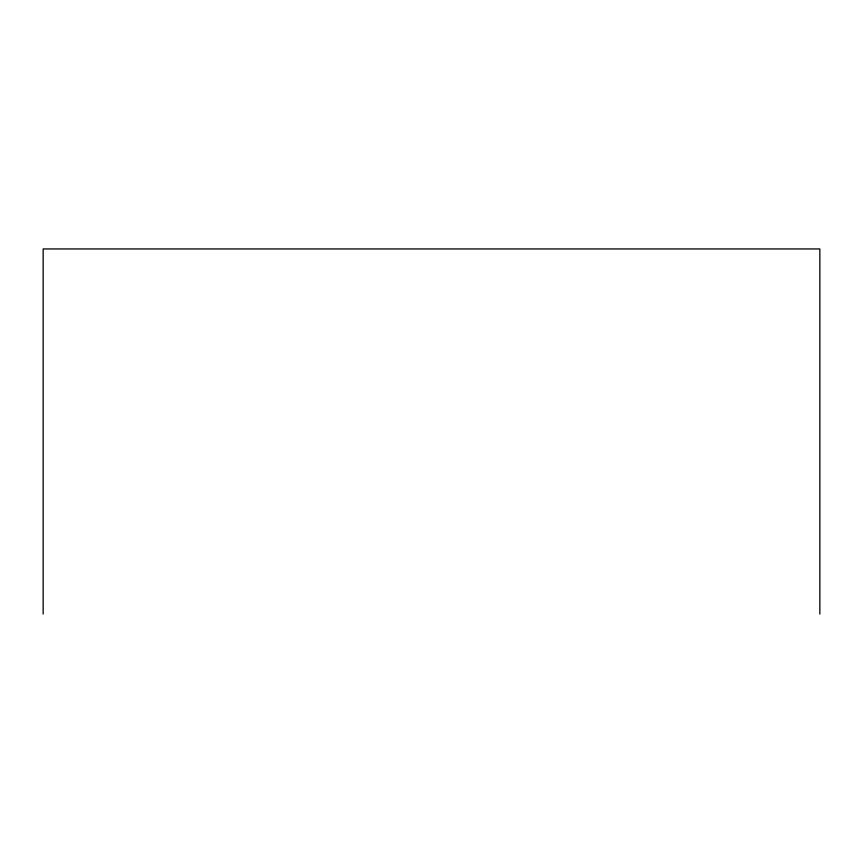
<?xml version="1.0" encoding="UTF-8"?>
<svg xmlns="http://www.w3.org/2000/svg" width="863" height="863" viewBox="0 0 863 863"><rect width="100%" height="100%" fill="white"/><g stroke="black" fill="none" stroke-linecap="round" stroke-linejoin="round"><path stroke-width="1.29" d="M819.85 614.057L819.85 248.943L43.15 248.943L43.15 614.057"/></g></svg>
